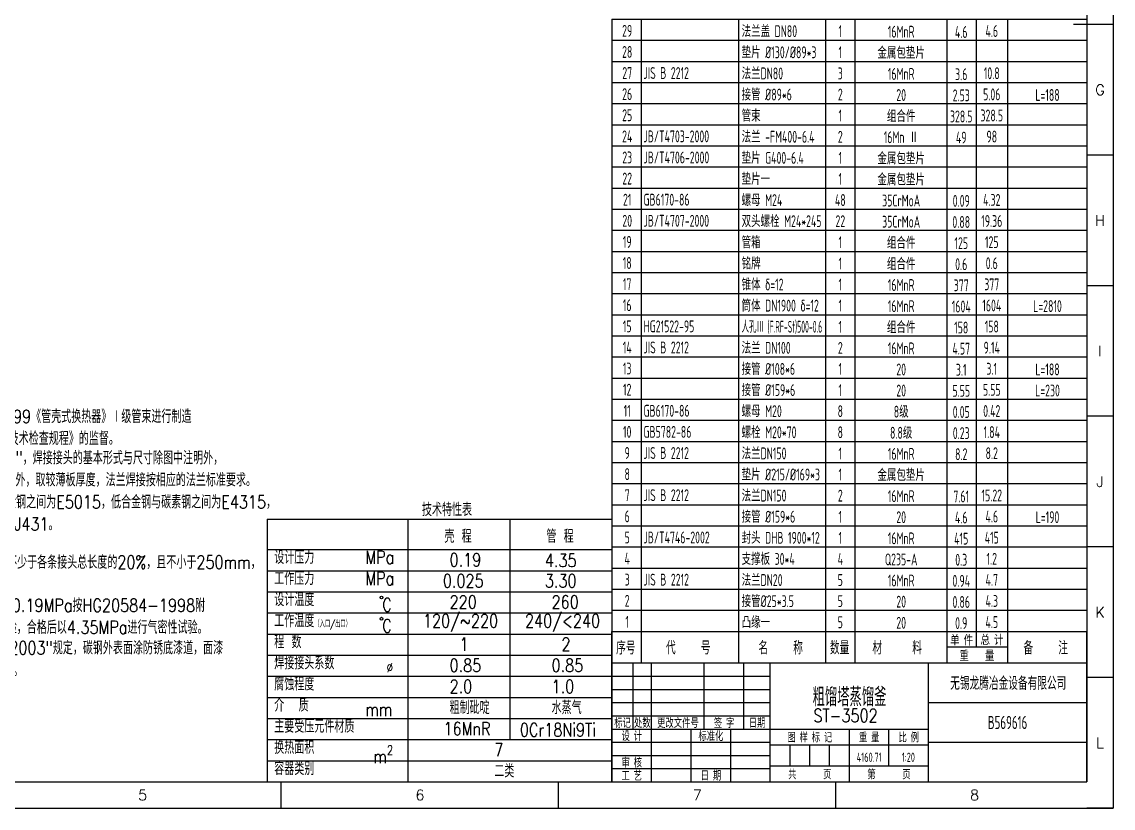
# Model space of a CAD drawing. Header units: millimetres. Extents: x -500 to 16320, y -200 to 11680.
# Drawn here: x 8045 to 16320, y -200 to 5760 of the extents above; entities that cross this region are included whole.
import ezdxf
from ezdxf.enums import TextEntityAlignment as Align

# ---------------------------------------------------------------- set-up
doc = ezdxf.new("R2010")
doc.units = ezdxf.units.MM
doc.header["$LTSCALE"] = 200
for name, color, linetype in [('1轮廓实线层', 7, 'Continuous'), ('2细线层', 4, 'Continuous'), ('6文字层', 3, 'Continuous'), ('图框层', 7, 'Continuous')]:
    doc.layers.add(name, color=color, linetype=linetype)
doc.styles.add('PC_TEXTSTYLE', font='isocp.shx', dxfattribs={"width": 0.8, "bigfont": 'hzfs.shx'})
doc.styles.add('TH_GBDIM', font='romans.shx', dxfattribs={"width": 0.8, "bigfont": 'gbcbig.shx'})

# ---------------------------------------------------------------- blocks, each defined once
blk = doc.blocks.new('PC_TITLE_BLOCK')
at = {"layer": '1轮廓实线层'}
for p, q in [((0, 45), (-180, 45)), ((-180, 0), (-180, 45)), ((-172, 20), (-172, 45)), ((-165, 20), (-165, 45)), ((-145, 20), (-145, 45)), ((-130, 20), (-130, 45)), ((-120, 0), (-120, 45)), ((-60, 30), (0, 30)), ((-180, 20), (-60, 20)), ((-165, 0), (-165, 20)), ((-150, 0), (-150, 20)), ((-135, 0), (-135, 20)), ((-60, 15), (0, 15)), ((-180, 0), (0, 0))]:
    blk.add_line(p, q, dxfattribs=at)
at = {"layer": '1轮廓实线层', "color": 7}
for p, q in [((-60, 0), (-60, 45)), ((-180, 25), (-120, 25))]:
    blk.add_line(p, q, dxfattribs=at)
at = {"layer": '2细线层'}
for p, q in [((-180, 40), (-120, 40)), ((-180, 35), (-120, 35)), ((-180, 30), (-120, 30)), ((-90, 0), (-90, 20)), ((-75, 6), (-75, 20)), ((-180, 15), (-120, 15)), ((-120, 14), (-60, 14)), ((-112.5, 6), (-112.5, 14)), ((-105, 6), (-105, 14)), ((-97.5, 6), (-97.5, 14)), ((-180, 10), (-120, 10)), ((-180, 5), (-120, 5)), ((-120, 6), (-60, 6))]:
    blk.add_line(p, q, dxfattribs=at)
at = {"layer": '图框层'}
blk.add_line((0, 0), (0, 45), dxfattribs=at)
at = {"layer": '6文字层', "style": 'PC_TEXTSTYLE', "width": 0.667}
for s, p in [('标记', (-176, 22.5)), ('处数', (-168.5, 22.5)), (' 更改文件号 ', (-155, 22.5)), (' 签 字 ', (-137.5, 22.5)), (' 日期 ', (-125, 22.5)), (' 设 计 ', (-172.5, 17.51)), (' 标准化 ', (-142.5, 17.51)), (' 图 样 标 记 ', (-105, 17)), (' 重 量 ', (-82.5, 17)), (' 比 例 ', (-67.5, 17)), (' 审 核 ', (-172.5, 7.5)), (' 工 艺 ', (-172.5, 2.5)), (' 日 期 ', (-142.5, 2.5)), ('共       页', (-105, 3)), ('第       页', (-75, 3))]:
    blk.add_text(s, height=3.5, dxfattribs=at).set_placement(p, align=Align.MIDDLE)
at = {"layer": '6文字层', "style": 'PC_TEXTSTYLE', "flags": 8}
for tag, height, width, p, p2 in [('企业名称', 5, 1.98445, (-54.29, 34.82), (-5.27, 34.82)), ('产品名称或材料标记', 7, 0.600652, (-113.46, 28.64), (-66.42, 28.64)), ('图样名称', 5, 2.004495, (-54.79, 19.98), (-5.27, 19.98)), ('标准化', 3.5, 1.023147, (-133.83, 15.37), (-120.75, 15.37)), ('审核', 3.5, 1.579393, (-163.99, 5.37), (-150.63, 5.37)), ('重量', 3.5, 1.408247, (-88.46, 7.54), (-76.55, 7.54)), ('比例', 3.5, 1.385287, (-73.35, 7.54), (-61.93, 7.54)), ('图样代号', 5, 2.006536, (-54.79, 5.63), (-5.52, 5.63)), ('工艺', 3.5, 1.621807, (-164.21, 0.37), (-150.89, 0.37)), ('日期', 3.5, 1.560088, (-133.83, 0.37), (-120.75, 0.37)), ('共几页', 3.5, 0.557144, (-108.07, 0.63), (-101.05, 0.63))]:
    blk.add_attdef(tag, text='', height=height, dxfattribs=dict(at, width=width)).set_placement(p, p2, align=Align.FIT)
at = {"layer": '6文字层', "style": 'PC_TEXTSTYLE', "width": 9.905045, "flags": 8}
blk.add_attdef('设计', text='', height=3.5, rotation=358.4644, dxfattribs=at).set_placement((-164.23, 15.37), (-150.37, 15), align=Align.FIT)
at = {"layer": '6文字层', "color": 3, "style": 'PC_TEXTSTYLE', "width": 0.56476, "flags": 8}
blk.add_attdef('第几页', text='', height=3.5, dxfattribs=at).set_placement((-78.29, 0.75), (-71.16, 0.75), align=Align.FIT)
at = {"layer": '6文字层', "ltscale": 10, "style": 'PC_TEXTSTYLE', "flags": 1}
blk.add_attdef('图纸张数', (-58.68, -0.49), '', height=2.5, dxfattribs=at)
blk = doc.blocks.new('PC_MXBTITLERECORD')
at = {"layer": '1轮廓实线层'}
for p, q in [((-180, 0), (-180, 12)), ((0, 0), (0, 12))]:
    blk.add_line(p, q, dxfattribs=at)
at = {"layer": '2细线层'}
for p, q in [((-169, 12), (-169, 0)), ((-132, 12), (-132, 0)), ((-99, 12), (-99, 0)), ((-88, 12), (-88, 0)), ((-53, 12), (-53, 0)), ((-42, 12), (-42, 6)), ((-30, 12), (-30, 0)), ((-30, 6), (-53, 6))]:
    blk.add_line(p, q, dxfattribs=at)
at = {"style": 'PC_TEXTSTYLE', "flags": 1}
blk.add_attdef('Fo oFShowMe', (-53, 6), '', height=0.00000005, dxfattribs=at)
at = {"layer": '6文字层', "style": 'PC_TEXTSTYLE', "width": 0.667}
for s, height, p in [('序号', 5, (-174.77, 6)), ('代     号', 5, (-151.09, 6)), ('名     称', 5, (-116.06, 6)), ('数量', 5, (-93.71, 6)), ('材      料', 5, (-71.89, 6)), ('单 件', 4, (-47.45, 8.84)), ('总 计', 4, (-35.96, 8.94)), ('备     注', 5, (-15.57, 6)), ('重    量', 4, (-41.65, 2.94))]:
    blk.add_text(s, height=height, dxfattribs=at).set_placement(p, align=Align.MIDDLE)
blk = doc.blocks.new('PC_MXB_BLOCK')
at = {"layer": '1轮廓实线层'}
for p, q in [((-180, 8), (-180, 0)), ((0, 8), (0, 0))]:
    blk.add_line(p, q, dxfattribs=at)
at = {"layer": '2细线层'}
for p, q in [((-180, 8), (0, 8)), ((-169, 8), (-169, 0)), ((-132, 8), (-132, 0)), ((-99, 8), (-99, 0)), ((-88, 8), (-88, 0)), ((-53, 8), (-53, 0)), ((-42, 8), (-42, 0)), ((-30, 8), (-30, 0)), ((-180, 0), (0, 0))]:
    blk.add_line(p, q, dxfattribs=at)
at = {"layer": '6文字层', "style": 'PC_TEXTSTYLE'}
for tag, width, p, p2 in [('序号', 0.769182, (-178.38, 1.35), (-170.09, 1.35)), ('代号', 3.14773, (-168.05, 1.35), (-134.11, 1.35)), ('名称', 2.802424, (-130.87, 1.2), (-100.28, 1.2)), ('数量', 0.817449, (-97.88, 1.2), (-89, 1.2)), ('材料', 2.943328, (-86.43, 1.01), (-54.3, 1.01)), ('单重', 0.854038, (-52.21, 0.89), (-43, 0.89)), ('总重', 0.958888, (-41.2, 1.27), (-30.86, 1.27)), ('备注', 2.494074, (-28.61, 1.02), (-1.16, 1.02))]:
    blk.add_attdef(tag, text='', height=4.5, dxfattribs=dict(at, width=width)).set_placement(p, p2, align=Align.FIT)

msp = doc.modelspace()

# ---------------------------------------------------------------- linework, layer by layer
for p, q in [((9906.16, 1989.35), (12520, 1989.35)), ((9906.16, 1989.35), (9906.16, 0)), ((10973.21, 1989.35), (10973.21, 0)), ((11746.61, 1989.35), (11746.61, 320)), ((12520, 1989.35), (12520, 0)), ((9906.16, 1760), (12520, 1760)), ((9906.16, 1600), (12520, 1600)), ((9906.16, 1440), (12520, 1440)), ((9906.16, 1280), (12520, 1280)), ((9906.16, 1120), (12520, 1120)), ((9906.16, 960), (12520, 960)), ((9906.16, 800), (12520, 800)), ((9906.16, 640), (12520, 640)), ((9906.16, 480), (12520, 480)), ((9906.16, 320), (12520, 320)), ((9906.16, 160), (12520, 160)), ((9906.16, 0), (12520, 0))]:
    msp.add_line(p, q)
for centre in [(10772.09, 1396.12), (10772.09, 1236.12)]:
    msp.add_circle(centre, 10.57)
at = {"layer": '1轮廓实线层'}
msp.add_line((16320, 5740), (16020, 5740), dxfattribs=at)
at = {"layer": '2细线层'}
for p, q in [((16320, 11680), (16320, -200)), ((16320, 5740), (16120, 5740)), ((16320, 4750), (16120, 4750)), ((16320, 3760), (16120, 3760)), ((16320, 2770), (16120, 2770)), ((16320, 1780), (16120, 1780)), ((16320, 790), (16120, 790)), ((10012.5, -200), (10012.5, 0)), ((12115, -200), (12115, 0)), ((14217.5, -200), (14217.5, 0)), ((-500, -200), (16320, -200)), ((16320, -200), (16120, -200))]:
    msp.add_line(p, q, dxfattribs=at)
at = {"layer": '图框层'}
for p in [(16120, 11480), (0, 0)]:
    msp.add_line(p, (16120, 0), dxfattribs=at)

# ---------------------------------------------------------------- block references
ref = msp.add_blockref('PC_MXB_BLOCK', (16120, 5620), dxfattribs=dict(at, xscale=20, yscale=20, zscale=20))
ref.add_attrib('材料', '16MnR', dxfattribs={"layer": '6文字层', "height": 90, "style": 'PC_TEXTSTYLE', "width": 0.667}).set_placement((14712.63, 5640.21), align=Align.CENTER)
ref.add_attrib('序号', '29', dxfattribs={"layer": '6文字层', "height": 90, "style": 'PC_TEXTSTYLE', "width": 0.667}).set_placement((12635.3, 5646.98), align=Align.CENTER)
ref.add_attrib('名称', '法兰盖 DN80', (13502.67, 5643.91), dxfattribs={"layer": '6文字层', "height": 90, "style": 'PC_TEXTSTYLE', "width": 0.667})
ref.add_attrib('数量', '1', dxfattribs={"layer": '6文字层', "height": 90, "style": 'PC_TEXTSTYLE', "width": 0.667}).set_placement((14251.2, 5643.91), align=Align.CENTER)
ref.add_attrib('单重', '4.6', dxfattribs={"layer": '6文字层', "height": 90, "style": 'PC_TEXTSTYLE', "width": 0.667}).set_placement((15167.93, 5637.74), align=Align.CENTER)
ref.add_attrib('总重', '4.6', dxfattribs={"layer": '6文字层', "height": 90, "style": 'PC_TEXTSTYLE', "width": 0.667}).set_placement((15399.49, 5645.31), align=Align.CENTER)
ref = msp.add_blockref('PC_MXB_BLOCK', (16120, 5460), dxfattribs=dict(at, xscale=20, yscale=20, zscale=20))
ref.add_attrib('材料', '金属包垫片', dxfattribs={"layer": '6文字层', "height": 90, "style": 'PC_TEXTSTYLE', "width": 0.667}).set_placement((14712.63, 5480.21), align=Align.CENTER)
ref.add_attrib('序号', '28', dxfattribs={"layer": '6文字层', "height": 90, "style": 'PC_TEXTSTYLE', "width": 0.667}).set_placement((12635.3, 5486.98), align=Align.CENTER)
ref.add_attrib('名称', '垫片 %%c130/%%c89*3', (13502.67, 5483.91), dxfattribs={"layer": '6文字层', "height": 90, "style": 'PC_TEXTSTYLE', "width": 0.667})
ref.add_attrib('数量', '1', dxfattribs={"layer": '6文字层', "height": 90, "style": 'PC_TEXTSTYLE', "width": 0.667}).set_placement((14251.2, 5483.91), align=Align.CENTER)
ref = msp.add_blockref('PC_MXB_BLOCK', (16120, 5300), dxfattribs=dict(at, xscale=20, yscale=20, zscale=20))
ref.add_attrib('材料', '16MnR', dxfattribs={"layer": '6文字层', "height": 90, "style": 'PC_TEXTSTYLE', "width": 0.667}).set_placement((14712.63, 5320.21), align=Align.CENTER)
ref.add_attrib('代号', 'JIS B 2212', (12759.06, 5326.98), dxfattribs={"layer": '6文字层', "height": 90, "style": 'PC_TEXTSTYLE', "width": 0.667})
ref.add_attrib('序号', '27', dxfattribs={"layer": '6文字层', "height": 90, "style": 'PC_TEXTSTYLE', "width": 0.667}).set_placement((12635.3, 5326.98), align=Align.CENTER)
ref.add_attrib('名称', '法兰DN80', (13502.67, 5323.91), dxfattribs={"layer": '6文字层', "height": 90, "style": 'PC_TEXTSTYLE', "width": 0.667})
ref.add_attrib('数量', '3', dxfattribs={"layer": '6文字层', "height": 90, "style": 'PC_TEXTSTYLE', "width": 0.667}).set_placement((14251.2, 5323.91), align=Align.CENTER)
ref.add_attrib('单重', '3.6', dxfattribs={"layer": '6文字层', "height": 90, "style": 'PC_TEXTSTYLE', "width": 0.667}).set_placement((15167.93, 5317.74), align=Align.CENTER)
ref.add_attrib('总重', '10.8', dxfattribs={"layer": '6文字层', "height": 90, "style": 'PC_TEXTSTYLE', "width": 0.667}).set_placement((15399.49, 5325.31), align=Align.CENTER)
ref = msp.add_blockref('PC_MXB_BLOCK', (16120, 5140), dxfattribs=dict(at, xscale=20, yscale=20, zscale=20))
ref.add_attrib('材料', '20', dxfattribs={"layer": '6文字层', "height": 90, "style": 'PC_TEXTSTYLE', "width": 0.667}).set_placement((14712.63, 5160.21), align=Align.CENTER)
ref.add_attrib('序号', '26', dxfattribs={"layer": '6文字层', "height": 90, "style": 'PC_TEXTSTYLE', "width": 0.667}).set_placement((12635.3, 5166.98), align=Align.CENTER)
ref.add_attrib('名称', '接管 %%c89*6', (13502.67, 5163.91), dxfattribs={"layer": '6文字层', "height": 90, "style": 'PC_TEXTSTYLE', "width": 0.667})
ref.add_attrib('数量', '2', dxfattribs={"layer": '6文字层', "height": 90, "style": 'PC_TEXTSTYLE', "width": 0.667}).set_placement((14251.2, 5163.91), align=Align.CENTER)
ref.add_attrib('备注', 'L=188', dxfattribs={"layer": '6文字层', "height": 90, "style": 'PC_TEXTSTYLE', "width": 0.667}).set_placement((15822.29, 5160.49), align=Align.CENTER)
ref.add_attrib('单重', '2.53', dxfattribs={"layer": '6文字层', "height": 90, "style": 'PC_TEXTSTYLE', "width": 0.667}).set_placement((15167.93, 5157.74), align=Align.CENTER)
ref.add_attrib('总重', '5.06', dxfattribs={"layer": '6文字层', "height": 90, "style": 'PC_TEXTSTYLE', "width": 0.667}).set_placement((15399.49, 5165.31), align=Align.CENTER)
ref = msp.add_blockref('PC_MXB_BLOCK', (16120, 4980), dxfattribs=dict(at, xscale=20, yscale=20, zscale=20))
ref.add_attrib('材料', '组合件', dxfattribs={"layer": '6文字层', "height": 90, "style": 'PC_TEXTSTYLE', "width": 0.667}).set_placement((14712.63, 5000.21), align=Align.CENTER)
ref.add_attrib('序号', '25', dxfattribs={"layer": '6文字层', "height": 90, "style": 'PC_TEXTSTYLE', "width": 0.667}).set_placement((12635.3, 5006.98), align=Align.CENTER)
ref.add_attrib('名称', '管束', (13502.67, 5003.91), dxfattribs={"layer": '6文字层', "height": 90, "style": 'PC_TEXTSTYLE', "width": 0.667})
ref.add_attrib('数量', '1', dxfattribs={"layer": '6文字层', "height": 90, "style": 'PC_TEXTSTYLE', "width": 0.667}).set_placement((14251.2, 5003.91), align=Align.CENTER)
ref.add_attrib('单重', '328.5', dxfattribs={"layer": '6文字层', "height": 90, "style": 'PC_TEXTSTYLE', "width": 0.667}).set_placement((15167.93, 4997.74), align=Align.CENTER)
ref.add_attrib('总重', '328.5', dxfattribs={"layer": '6文字层', "height": 90, "style": 'PC_TEXTSTYLE', "width": 0.667}).set_placement((15399.49, 5005.31), align=Align.CENTER)
ref = msp.add_blockref('PC_MXB_BLOCK', (16120, 4820), dxfattribs=dict(at, xscale=20, yscale=20, zscale=20))
ref.add_attrib('材料', '16Mn Ⅱ', dxfattribs={"layer": '6文字层', "height": 90, "style": 'PC_TEXTSTYLE', "width": 0.667}).set_placement((14712.63, 4840.21), align=Align.CENTER)
ref.add_attrib('代号', 'JB/T4703-2000', (12759.06, 4846.98), dxfattribs={"layer": '6文字层', "height": 90, "style": 'PC_TEXTSTYLE', "width": 0.667})
ref.add_attrib('序号', '24', dxfattribs={"layer": '6文字层', "height": 90, "style": 'PC_TEXTSTYLE', "width": 0.667}).set_placement((12635.3, 4846.98), align=Align.CENTER)
ref.add_attrib('名称', '法兰 -FM400-6.4', (13502.67, 4843.91), dxfattribs={"layer": '6文字层', "height": 90, "style": 'PC_TEXTSTYLE', "width": 0.667})
ref.add_attrib('数量', '2', dxfattribs={"layer": '6文字层', "height": 90, "style": 'PC_TEXTSTYLE', "width": 0.667}).set_placement((14251.2, 4843.91), align=Align.CENTER)
ref.add_attrib('单重', '49', dxfattribs={"layer": '6文字层', "height": 90, "style": 'PC_TEXTSTYLE', "width": 0.667}).set_placement((15167.93, 4837.74), align=Align.CENTER)
ref.add_attrib('总重', '98', dxfattribs={"layer": '6文字层', "height": 90, "style": 'PC_TEXTSTYLE', "width": 0.667}).set_placement((15399.49, 4845.31), align=Align.CENTER)
ref = msp.add_blockref('PC_MXB_BLOCK', (16120, 4660), dxfattribs=dict(at, xscale=20, yscale=20, zscale=20))
ref.add_attrib('材料', '金属包垫片', dxfattribs={"layer": '6文字层', "height": 90, "style": 'PC_TEXTSTYLE', "width": 0.667}).set_placement((14712.63, 4680.21), align=Align.CENTER)
ref.add_attrib('代号', 'JB/T4706-2000', (12759.06, 4686.98), dxfattribs={"layer": '6文字层', "height": 90, "style": 'PC_TEXTSTYLE', "width": 0.667})
ref.add_attrib('序号', '23', dxfattribs={"layer": '6文字层', "height": 90, "style": 'PC_TEXTSTYLE', "width": 0.667}).set_placement((12635.3, 4686.98), align=Align.CENTER)
ref.add_attrib('名称', '垫片 G400-6.4', (13502.67, 4683.91), dxfattribs={"layer": '6文字层', "height": 90, "style": 'PC_TEXTSTYLE', "width": 0.667})
ref.add_attrib('数量', '1', dxfattribs={"layer": '6文字层', "height": 90, "style": 'PC_TEXTSTYLE', "width": 0.667}).set_placement((14251.2, 4683.91), align=Align.CENTER)
ref = msp.add_blockref('PC_MXB_BLOCK', (16120, 4500), dxfattribs=dict(at, xscale=20, yscale=20, zscale=20))
ref.add_attrib('材料', '金属包垫片', dxfattribs={"layer": '6文字层', "height": 90, "style": 'PC_TEXTSTYLE', "width": 0.667}).set_placement((14712.63, 4520.21), align=Align.CENTER)
ref.add_attrib('序号', '22', dxfattribs={"layer": '6文字层', "height": 90, "style": 'PC_TEXTSTYLE', "width": 0.667}).set_placement((12635.3, 4526.98), align=Align.CENTER)
ref.add_attrib('名称', '垫片一', (13502.67, 4523.91), dxfattribs={"layer": '6文字层', "height": 90, "style": 'PC_TEXTSTYLE', "width": 0.667})
ref.add_attrib('数量', '1', dxfattribs={"layer": '6文字层', "height": 90, "style": 'PC_TEXTSTYLE', "width": 0.667}).set_placement((14251.2, 4523.91), align=Align.CENTER)
ref = msp.add_blockref('PC_MXB_BLOCK', (16120, 4340), dxfattribs=dict(at, xscale=20, yscale=20, zscale=20))
ref.add_attrib('材料', '35CrMoA', dxfattribs={"layer": '6文字层', "height": 90, "style": 'PC_TEXTSTYLE', "width": 0.667}).set_placement((14712.63, 4360.21), align=Align.CENTER)
ref.add_attrib('代号', 'GB6170-86', (12759.06, 4366.98), dxfattribs={"layer": '6文字层', "height": 90, "style": 'PC_TEXTSTYLE', "width": 0.667})
ref.add_attrib('序号', '21', dxfattribs={"layer": '6文字层', "height": 90, "style": 'PC_TEXTSTYLE', "width": 0.667}).set_placement((12635.3, 4366.98), align=Align.CENTER)
ref.add_attrib('名称', '螺母 M24', (13502.67, 4363.91), dxfattribs={"layer": '6文字层', "height": 90, "style": 'PC_TEXTSTYLE', "width": 0.667})
ref.add_attrib('数量', '48', dxfattribs={"layer": '6文字层', "height": 90, "style": 'PC_TEXTSTYLE', "width": 0.667}).set_placement((14251.2, 4363.91), align=Align.CENTER)
ref.add_attrib('单重', '0.09', dxfattribs={"layer": '6文字层', "height": 90, "style": 'PC_TEXTSTYLE', "width": 0.667}).set_placement((15167.93, 4357.74), align=Align.CENTER)
ref.add_attrib('总重', '4.32', dxfattribs={"layer": '6文字层', "height": 90, "style": 'PC_TEXTSTYLE', "width": 0.667}).set_placement((15399.49, 4365.31), align=Align.CENTER)
ref = msp.add_blockref('PC_MXB_BLOCK', (16120, 4180), dxfattribs=dict(at, xscale=20, yscale=20, zscale=20))
ref.add_attrib('材料', '35CrMoA', dxfattribs={"layer": '6文字层', "height": 90, "style": 'PC_TEXTSTYLE', "width": 0.667}).set_placement((14712.63, 4200.21), align=Align.CENTER)
ref.add_attrib('代号', 'JB/T4707-2000', (12759.06, 4206.98), dxfattribs={"layer": '6文字层', "height": 90, "style": 'PC_TEXTSTYLE', "width": 0.667})
ref.add_attrib('序号', '20', dxfattribs={"layer": '6文字层', "height": 90, "style": 'PC_TEXTSTYLE', "width": 0.667}).set_placement((12635.3, 4206.98), align=Align.CENTER)
ref.add_attrib('名称', '双头螺栓 M24*245', (13502.67, 4203.91), dxfattribs={"layer": '6文字层', "height": 90, "style": 'PC_TEXTSTYLE', "width": 0.667})
ref.add_attrib('数量', '22', dxfattribs={"layer": '6文字层', "height": 90, "style": 'PC_TEXTSTYLE', "width": 0.667}).set_placement((14251.2, 4203.91), align=Align.CENTER)
ref.add_attrib('单重', '0.88', dxfattribs={"layer": '6文字层', "height": 90, "style": 'PC_TEXTSTYLE', "width": 0.667}).set_placement((15167.93, 4197.74), align=Align.CENTER)
ref.add_attrib('总重', '19.36', dxfattribs={"layer": '6文字层', "height": 90, "style": 'PC_TEXTSTYLE', "width": 0.667}).set_placement((15399.49, 4205.31), align=Align.CENTER)
ref = msp.add_blockref('PC_MXB_BLOCK', (16120, 4020), dxfattribs=dict(at, xscale=20, yscale=20, zscale=20))
ref.add_attrib('材料', '组合件', dxfattribs={"layer": '6文字层', "height": 90, "style": 'PC_TEXTSTYLE', "width": 0.667}).set_placement((14712.63, 4040.21), align=Align.CENTER)
ref.add_attrib('序号', '19', dxfattribs={"layer": '6文字层', "height": 90, "style": 'PC_TEXTSTYLE', "width": 0.667}).set_placement((12635.3, 4046.98), align=Align.CENTER)
ref.add_attrib('名称', '管箱', (13502.67, 4043.91), dxfattribs={"layer": '6文字层', "height": 90, "style": 'PC_TEXTSTYLE', "width": 0.667})
ref.add_attrib('数量', '1', dxfattribs={"layer": '6文字层', "height": 90, "style": 'PC_TEXTSTYLE', "width": 0.667}).set_placement((14251.2, 4043.91), align=Align.CENTER)
ref.add_attrib('单重', '125', dxfattribs={"layer": '6文字层', "height": 90, "style": 'PC_TEXTSTYLE', "width": 0.667}).set_placement((15167.93, 4037.74), align=Align.CENTER)
ref.add_attrib('总重', '125', dxfattribs={"layer": '6文字层', "height": 90, "style": 'PC_TEXTSTYLE', "width": 0.667}).set_placement((15399.49, 4045.31), align=Align.CENTER)
ref = msp.add_blockref('PC_MXB_BLOCK', (16120, 3860), dxfattribs=dict(at, xscale=20, yscale=20, zscale=20))
ref.add_attrib('材料', '组合件', dxfattribs={"layer": '6文字层', "height": 90, "style": 'PC_TEXTSTYLE', "width": 0.667}).set_placement((14712.63, 3880.21), align=Align.CENTER)
ref.add_attrib('序号', '18', dxfattribs={"layer": '6文字层', "height": 90, "style": 'PC_TEXTSTYLE', "width": 0.667}).set_placement((12635.3, 3886.98), align=Align.CENTER)
ref.add_attrib('名称', '铭牌', (13502.67, 3883.91), dxfattribs={"layer": '6文字层', "height": 90, "style": 'PC_TEXTSTYLE', "width": 0.667})
ref.add_attrib('数量', '1', dxfattribs={"layer": '6文字层', "height": 90, "style": 'PC_TEXTSTYLE', "width": 0.667}).set_placement((14251.2, 3883.91), align=Align.CENTER)
ref.add_attrib('单重', '0.6', dxfattribs={"layer": '6文字层', "height": 90, "style": 'PC_TEXTSTYLE', "width": 0.667}).set_placement((15167.93, 3877.74), align=Align.CENTER)
ref.add_attrib('总重', '0.6', dxfattribs={"layer": '6文字层', "height": 90, "style": 'PC_TEXTSTYLE', "width": 0.667}).set_placement((15399.49, 3885.31), align=Align.CENTER)
ref = msp.add_blockref('PC_MXB_BLOCK', (16120, 3700), dxfattribs=dict(at, xscale=20, yscale=20, zscale=20))
ref.add_attrib('材料', '16MnR', dxfattribs={"layer": '6文字层', "height": 90, "style": 'PC_TEXTSTYLE', "width": 0.667}).set_placement((14712.63, 3720.21), align=Align.CENTER)
ref.add_attrib('序号', '17', dxfattribs={"layer": '6文字层', "height": 90, "style": 'PC_TEXTSTYLE', "width": 0.667}).set_placement((12635.3, 3726.98), align=Align.CENTER)
ref.add_attrib('名称', '锥体 δ=12', (13502.67, 3723.91), dxfattribs={"layer": '6文字层', "height": 90, "style": 'PC_TEXTSTYLE', "width": 0.667})
ref.add_attrib('数量', '1', dxfattribs={"layer": '6文字层', "height": 90, "style": 'PC_TEXTSTYLE', "width": 0.667}).set_placement((14251.2, 3723.91), align=Align.CENTER)
ref.add_attrib('单重', '377', dxfattribs={"layer": '6文字层', "height": 90, "style": 'PC_TEXTSTYLE', "width": 0.667}).set_placement((15167.93, 3717.74), align=Align.CENTER)
ref.add_attrib('总重', '377', dxfattribs={"layer": '6文字层', "height": 90, "style": 'PC_TEXTSTYLE', "width": 0.667}).set_placement((15399.49, 3725.31), align=Align.CENTER)
ref = msp.add_blockref('PC_MXB_BLOCK', (16120, 3540), dxfattribs=dict(at, xscale=20, yscale=20, zscale=20))
ref.add_attrib('材料', '16MnR', dxfattribs={"layer": '6文字层', "height": 90, "style": 'PC_TEXTSTYLE', "width": 0.667}).set_placement((14712.63, 3560.21), align=Align.CENTER)
ref.add_attrib('序号', '16', dxfattribs={"layer": '6文字层', "height": 90, "style": 'PC_TEXTSTYLE', "width": 0.667}).set_placement((12635.3, 3566.98), align=Align.CENTER)
ref.add_attrib('名称', '筒体 DN1900 δ=12', (13502.67, 3563.91), dxfattribs={"layer": '6文字层', "height": 90, "style": 'PC_TEXTSTYLE', "width": 0.667})
ref.add_attrib('数量', '1', dxfattribs={"layer": '6文字层', "height": 90, "style": 'PC_TEXTSTYLE', "width": 0.667}).set_placement((14251.2, 3563.91), align=Align.CENTER)
ref.add_attrib('备注', 'L=2810', dxfattribs={"layer": '6文字层', "height": 90, "style": 'PC_TEXTSTYLE', "width": 0.667}).set_placement((15822.29, 3560.49), align=Align.CENTER)
ref.add_attrib('单重', '1604', dxfattribs={"layer": '6文字层', "height": 90, "style": 'PC_TEXTSTYLE', "width": 0.667}).set_placement((15167.93, 3557.74), align=Align.CENTER)
ref.add_attrib('总重', '1604', dxfattribs={"layer": '6文字层', "height": 90, "style": 'PC_TEXTSTYLE', "width": 0.667}).set_placement((15399.49, 3565.31), align=Align.CENTER)
ref = msp.add_blockref('PC_MXB_BLOCK', (16120, 3380), dxfattribs=dict(at, xscale=20, yscale=20, zscale=20))
ref.add_attrib('材料', '组合件', dxfattribs={"layer": '6文字层', "height": 90, "style": 'PC_TEXTSTYLE', "width": 0.667}).set_placement((14712.63, 3400.21), align=Align.CENTER)
ref.add_attrib('代号', 'HG21522-95', (12759.06, 3406.98), dxfattribs={"layer": '6文字层', "height": 90, "style": 'PC_TEXTSTYLE', "width": 0.667})
ref.add_attrib('序号', '15', dxfattribs={"layer": '6文字层', "height": 90, "style": 'PC_TEXTSTYLE', "width": 0.667}).set_placement((12635.3, 3406.98), align=Align.CENTER)
ref.add_attrib('名称', '人孔Ⅲ (F.RF-St)500-0.6', dxfattribs={"layer": '6文字层', "height": 90, "style": 'PC_TEXTSTYLE', "width": 0.503281}).set_placement((13502.67, 3403.91), (14114.48, 3403.91), align=Align.FIT)
ref.add_attrib('数量', '1', dxfattribs={"layer": '6文字层', "height": 90, "style": 'PC_TEXTSTYLE', "width": 0.667}).set_placement((14251.2, 3403.91), align=Align.CENTER)
ref.add_attrib('单重', '158', dxfattribs={"layer": '6文字层', "height": 90, "style": 'PC_TEXTSTYLE', "width": 0.667}).set_placement((15167.93, 3397.74), align=Align.CENTER)
ref.add_attrib('总重', '158', dxfattribs={"layer": '6文字层', "height": 90, "style": 'PC_TEXTSTYLE', "width": 0.667}).set_placement((15399.49, 3405.31), align=Align.CENTER)
ref = msp.add_blockref('PC_MXB_BLOCK', (16120, 3220), dxfattribs=dict(at, xscale=20, yscale=20, zscale=20))
ref.add_attrib('材料', '16MnR', dxfattribs={"layer": '6文字层', "height": 90, "style": 'PC_TEXTSTYLE', "width": 0.667}).set_placement((14712.63, 3240.21), align=Align.CENTER)
ref.add_attrib('代号', 'JIS B 2212', (12759.06, 3246.98), dxfattribs={"layer": '6文字层', "height": 90, "style": 'PC_TEXTSTYLE', "width": 0.667})
ref.add_attrib('序号', '14', dxfattribs={"layer": '6文字层', "height": 90, "style": 'PC_TEXTSTYLE', "width": 0.667}).set_placement((12635.3, 3246.98), align=Align.CENTER)
ref.add_attrib('名称', '法兰 DN100', (13502.67, 3243.91), dxfattribs={"layer": '6文字层', "height": 90, "style": 'PC_TEXTSTYLE', "width": 0.667})
ref.add_attrib('数量', '2', dxfattribs={"layer": '6文字层', "height": 90, "style": 'PC_TEXTSTYLE', "width": 0.667}).set_placement((14251.2, 3243.91), align=Align.CENTER)
ref.add_attrib('单重', '4.57', dxfattribs={"layer": '6文字层', "height": 90, "style": 'PC_TEXTSTYLE', "width": 0.667}).set_placement((15167.93, 3237.74), align=Align.CENTER)
ref.add_attrib('总重', '9.14', dxfattribs={"layer": '6文字层', "height": 90, "style": 'PC_TEXTSTYLE', "width": 0.667}).set_placement((15399.49, 3245.31), align=Align.CENTER)
ref = msp.add_blockref('PC_MXB_BLOCK', (16120, 3060), dxfattribs=dict(at, xscale=20, yscale=20, zscale=20))
ref.add_attrib('材料', '20', dxfattribs={"layer": '6文字层', "height": 90, "style": 'PC_TEXTSTYLE', "width": 0.667}).set_placement((14712.63, 3080.21), align=Align.CENTER)
ref.add_attrib('序号', '13', dxfattribs={"layer": '6文字层', "height": 90, "style": 'PC_TEXTSTYLE', "width": 0.667}).set_placement((12635.3, 3086.98), align=Align.CENTER)
ref.add_attrib('名称', '接管 %%c108*6', (13502.67, 3083.91), dxfattribs={"layer": '6文字层', "height": 90, "style": 'PC_TEXTSTYLE', "width": 0.667})
ref.add_attrib('数量', '1', dxfattribs={"layer": '6文字层', "height": 90, "style": 'PC_TEXTSTYLE', "width": 0.667}).set_placement((14251.2, 3083.91), align=Align.CENTER)
ref.add_attrib('备注', 'L=188', dxfattribs={"layer": '6文字层', "height": 90, "style": 'PC_TEXTSTYLE', "width": 0.667}).set_placement((15822.29, 3080.49), align=Align.CENTER)
ref.add_attrib('单重', '3.1', dxfattribs={"layer": '6文字层', "height": 90, "style": 'PC_TEXTSTYLE', "width": 0.667}).set_placement((15167.93, 3077.74), align=Align.CENTER)
ref.add_attrib('总重', '3.1', dxfattribs={"layer": '6文字层', "height": 90, "style": 'PC_TEXTSTYLE', "width": 0.667}).set_placement((15399.49, 3085.31), align=Align.CENTER)
ref = msp.add_blockref('PC_MXB_BLOCK', (16120, 2900), dxfattribs=dict(at, xscale=20, yscale=20, zscale=20))
ref.add_attrib('材料', '20', dxfattribs={"layer": '6文字层', "height": 90, "style": 'PC_TEXTSTYLE', "width": 0.667}).set_placement((14712.63, 2920.21), align=Align.CENTER)
ref.add_attrib('序号', '12', dxfattribs={"layer": '6文字层', "height": 90, "style": 'PC_TEXTSTYLE', "width": 0.667}).set_placement((12635.3, 2926.98), align=Align.CENTER)
ref.add_attrib('名称', '接管 %%c159*6', (13502.67, 2923.91), dxfattribs={"layer": '6文字层', "height": 90, "style": 'PC_TEXTSTYLE', "width": 0.667})
ref.add_attrib('数量', '1', dxfattribs={"layer": '6文字层', "height": 90, "style": 'PC_TEXTSTYLE', "width": 0.667}).set_placement((14251.2, 2923.91), align=Align.CENTER)
ref.add_attrib('备注', 'L=230', dxfattribs={"layer": '6文字层', "height": 90, "style": 'PC_TEXTSTYLE', "width": 0.667}).set_placement((15822.29, 2920.49), align=Align.CENTER)
ref.add_attrib('单重', '5.55', dxfattribs={"layer": '6文字层', "height": 90, "style": 'PC_TEXTSTYLE', "width": 0.667}).set_placement((15167.93, 2917.74), align=Align.CENTER)
ref.add_attrib('总重', '5.55', dxfattribs={"layer": '6文字层', "height": 90, "style": 'PC_TEXTSTYLE', "width": 0.667}).set_placement((15399.49, 2925.31), align=Align.CENTER)
ref = msp.add_blockref('PC_MXB_BLOCK', (16120, 2740), dxfattribs=dict(at, xscale=20, yscale=20, zscale=20))
ref.add_attrib('材料', '8级', dxfattribs={"layer": '6文字层', "height": 90, "style": 'PC_TEXTSTYLE', "width": 0.667}).set_placement((14712.63, 2760.21), align=Align.CENTER)
ref.add_attrib('代号', 'GB6170-86', (12759.06, 2766.98), dxfattribs={"layer": '6文字层', "height": 90, "style": 'PC_TEXTSTYLE', "width": 0.667})
ref.add_attrib('序号', '11', dxfattribs={"layer": '6文字层', "height": 90, "style": 'PC_TEXTSTYLE', "width": 0.667}).set_placement((12635.3, 2766.98), align=Align.CENTER)
ref.add_attrib('名称', '螺母 M20', (13502.67, 2763.91), dxfattribs={"layer": '6文字层', "height": 90, "style": 'PC_TEXTSTYLE', "width": 0.667})
ref.add_attrib('数量', '8', dxfattribs={"layer": '6文字层', "height": 90, "style": 'PC_TEXTSTYLE', "width": 0.667}).set_placement((14251.2, 2763.91), align=Align.CENTER)
ref.add_attrib('单重', '0.05', dxfattribs={"layer": '6文字层', "height": 90, "style": 'PC_TEXTSTYLE', "width": 0.667}).set_placement((15167.93, 2757.74), align=Align.CENTER)
ref.add_attrib('总重', '0.42', dxfattribs={"layer": '6文字层', "height": 90, "style": 'PC_TEXTSTYLE', "width": 0.667}).set_placement((15399.49, 2765.31), align=Align.CENTER)
ref = msp.add_blockref('PC_MXB_BLOCK', (16120, 2580), dxfattribs=dict(at, xscale=20, yscale=20, zscale=20))
ref.add_attrib('材料', '8.8级', dxfattribs={"layer": '6文字层', "height": 90, "style": 'PC_TEXTSTYLE', "width": 0.667}).set_placement((14712.63, 2600.21), align=Align.CENTER)
ref.add_attrib('代号', 'GB5782-86', (12759.06, 2606.98), dxfattribs={"layer": '6文字层', "height": 90, "style": 'PC_TEXTSTYLE', "width": 0.667})
ref.add_attrib('序号', '10', dxfattribs={"layer": '6文字层', "height": 90, "style": 'PC_TEXTSTYLE', "width": 0.667}).set_placement((12635.3, 2606.98), align=Align.CENTER)
ref.add_attrib('名称', '螺栓 M20*70', (13502.67, 2603.91), dxfattribs={"layer": '6文字层', "height": 90, "style": 'PC_TEXTSTYLE', "width": 0.667})
ref.add_attrib('数量', '8', dxfattribs={"layer": '6文字层', "height": 90, "style": 'PC_TEXTSTYLE', "width": 0.667}).set_placement((14251.2, 2603.91), align=Align.CENTER)
ref.add_attrib('单重', '0.23', dxfattribs={"layer": '6文字层', "height": 90, "style": 'PC_TEXTSTYLE', "width": 0.667}).set_placement((15167.93, 2597.74), align=Align.CENTER)
ref.add_attrib('总重', '1.84', dxfattribs={"layer": '6文字层', "height": 90, "style": 'PC_TEXTSTYLE', "width": 0.667}).set_placement((15399.49, 2605.31), align=Align.CENTER)
ref = msp.add_blockref('PC_MXB_BLOCK', (16120, 2420), dxfattribs=dict(at, xscale=20, yscale=20, zscale=20))
ref.add_attrib('材料', '16MnR', dxfattribs={"layer": '6文字层', "height": 90, "style": 'PC_TEXTSTYLE', "width": 0.667}).set_placement((14712.63, 2440.21), align=Align.CENTER)
ref.add_attrib('代号', 'JIS B 2212', (12759.06, 2446.98), dxfattribs={"layer": '6文字层', "height": 90, "style": 'PC_TEXTSTYLE', "width": 0.667})
ref.add_attrib('序号', '9', dxfattribs={"layer": '6文字层', "height": 90, "style": 'PC_TEXTSTYLE', "width": 0.667}).set_placement((12635.3, 2446.98), align=Align.CENTER)
ref.add_attrib('名称', '法兰DN150', (13502.67, 2443.91), dxfattribs={"layer": '6文字层', "height": 90, "style": 'PC_TEXTSTYLE', "width": 0.667})
ref.add_attrib('数量', '1', dxfattribs={"layer": '6文字层', "height": 90, "style": 'PC_TEXTSTYLE', "width": 0.667}).set_placement((14251.2, 2443.91), align=Align.CENTER)
ref.add_attrib('单重', '8.2', dxfattribs={"layer": '6文字层', "height": 90, "style": 'PC_TEXTSTYLE', "width": 0.667}).set_placement((15167.93, 2437.74), align=Align.CENTER)
ref.add_attrib('总重', '8.2', dxfattribs={"layer": '6文字层', "height": 90, "style": 'PC_TEXTSTYLE', "width": 0.667}).set_placement((15399.49, 2445.31), align=Align.CENTER)
ref = msp.add_blockref('PC_MXB_BLOCK', (16120, 2260), dxfattribs=dict(at, xscale=20, yscale=20, zscale=20))
ref.add_attrib('材料', '金属包垫片', dxfattribs={"layer": '6文字层', "height": 90, "style": 'PC_TEXTSTYLE', "width": 0.667}).set_placement((14712.63, 2280.21), align=Align.CENTER)
ref.add_attrib('序号', '8', dxfattribs={"layer": '6文字层', "height": 90, "style": 'PC_TEXTSTYLE', "width": 0.667}).set_placement((12635.3, 2286.98), align=Align.CENTER)
ref.add_attrib('名称', '垫片 %%C215/%%C169*3', (13502.67, 2283.91), dxfattribs={"layer": '6文字层', "height": 90, "style": 'PC_TEXTSTYLE', "width": 0.667})
ref.add_attrib('数量', '1', dxfattribs={"layer": '6文字层', "height": 90, "style": 'PC_TEXTSTYLE', "width": 0.667}).set_placement((14251.2, 2283.91), align=Align.CENTER)
ref = msp.add_blockref('PC_MXB_BLOCK', (16120, 2100), dxfattribs=dict(at, xscale=20, yscale=20, zscale=20))
ref.add_attrib('材料', '16MnR', dxfattribs={"layer": '6文字层', "height": 90, "style": 'PC_TEXTSTYLE', "width": 0.667}).set_placement((14712.63, 2120.21), align=Align.CENTER)
ref.add_attrib('代号', 'JIS B 2212', (12759.06, 2126.98), dxfattribs={"layer": '6文字层', "height": 90, "style": 'PC_TEXTSTYLE', "width": 0.667})
ref.add_attrib('序号', '7', dxfattribs={"layer": '6文字层', "height": 90, "style": 'PC_TEXTSTYLE', "width": 0.667}).set_placement((12635.3, 2126.98), align=Align.CENTER)
ref.add_attrib('名称', '法兰DN150', (13502.67, 2123.91), dxfattribs={"layer": '6文字层', "height": 90, "style": 'PC_TEXTSTYLE', "width": 0.667})
ref.add_attrib('数量', '2', dxfattribs={"layer": '6文字层', "height": 90, "style": 'PC_TEXTSTYLE', "width": 0.667}).set_placement((14251.2, 2123.91), align=Align.CENTER)
ref.add_attrib('单重', '7.61', dxfattribs={"layer": '6文字层', "height": 90, "style": 'PC_TEXTSTYLE', "width": 0.667}).set_placement((15167.93, 2117.74), align=Align.CENTER)
ref.add_attrib('总重', '15.22', dxfattribs={"layer": '6文字层', "height": 90, "style": 'PC_TEXTSTYLE', "width": 0.667}).set_placement((15399.49, 2125.31), align=Align.CENTER)
ref = msp.add_blockref('PC_MXB_BLOCK', (16120, 1940), dxfattribs=dict(at, xscale=20, yscale=20, zscale=20))
ref.add_attrib('材料', '20', dxfattribs={"layer": '6文字层', "height": 90, "style": 'PC_TEXTSTYLE', "width": 0.667}).set_placement((14712.63, 1960.21), align=Align.CENTER)
ref.add_attrib('序号', '6', dxfattribs={"layer": '6文字层', "height": 90, "style": 'PC_TEXTSTYLE', "width": 0.667}).set_placement((12635.3, 1966.98), align=Align.CENTER)
ref.add_attrib('名称', '接管 %%c159*6', (13502.67, 1963.91), dxfattribs={"layer": '6文字层', "height": 90, "style": 'PC_TEXTSTYLE', "width": 0.667})
ref.add_attrib('数量', '1', dxfattribs={"layer": '6文字层', "height": 90, "style": 'PC_TEXTSTYLE', "width": 0.667}).set_placement((14251.2, 1963.91), align=Align.CENTER)
ref.add_attrib('备注', 'L=190', dxfattribs={"layer": '6文字层', "height": 90, "style": 'PC_TEXTSTYLE', "width": 0.667}).set_placement((15822.29, 1960.49), align=Align.CENTER)
ref.add_attrib('单重', '4.6', dxfattribs={"layer": '6文字层', "height": 90, "style": 'PC_TEXTSTYLE', "width": 0.667}).set_placement((15167.93, 1957.74), align=Align.CENTER)
ref.add_attrib('总重', '4.6', dxfattribs={"layer": '6文字层', "height": 90, "style": 'PC_TEXTSTYLE', "width": 0.667}).set_placement((15399.49, 1965.31), align=Align.CENTER)
ref = msp.add_blockref('PC_MXB_BLOCK', (16120, 1780), dxfattribs=dict(at, xscale=20, yscale=20, zscale=20))
ref.add_attrib('材料', '16MnR', dxfattribs={"layer": '6文字层', "height": 90, "style": 'PC_TEXTSTYLE', "width": 0.667}).set_placement((14712.63, 1800.21), align=Align.CENTER)
ref.add_attrib('代号', 'JB/T4746-2002', (12759.06, 1806.98), dxfattribs={"layer": '6文字层', "height": 90, "style": 'PC_TEXTSTYLE', "width": 0.667})
ref.add_attrib('序号', '5', dxfattribs={"layer": '6文字层', "height": 90, "style": 'PC_TEXTSTYLE', "width": 0.667}).set_placement((12635.3, 1806.98), align=Align.CENTER)
ref.add_attrib('名称', '封头 DHB 1900*12', (13502.67, 1803.91), dxfattribs={"layer": '6文字层', "height": 90, "style": 'PC_TEXTSTYLE', "width": 0.667})
ref.add_attrib('数量', '1', dxfattribs={"layer": '6文字层', "height": 90, "style": 'PC_TEXTSTYLE', "width": 0.667}).set_placement((14251.2, 1803.91), align=Align.CENTER)
ref.add_attrib('单重', '415', dxfattribs={"layer": '6文字层', "height": 90, "style": 'PC_TEXTSTYLE', "width": 0.667}).set_placement((15167.93, 1797.74), align=Align.CENTER)
ref.add_attrib('总重', '415', dxfattribs={"layer": '6文字层', "height": 90, "style": 'PC_TEXTSTYLE', "width": 0.667}).set_placement((15399.49, 1805.31), align=Align.CENTER)
ref = msp.add_blockref('PC_MXB_BLOCK', (16120, 1620), dxfattribs=dict(at, xscale=20, yscale=20, zscale=20))
ref.add_attrib('材料', 'Q235-A', dxfattribs={"layer": '6文字层', "height": 90, "style": 'PC_TEXTSTYLE', "width": 0.667}).set_placement((14712.63, 1640.21), align=Align.CENTER)
ref.add_attrib('序号', '4', dxfattribs={"layer": '6文字层', "height": 90, "style": 'PC_TEXTSTYLE', "width": 0.667}).set_placement((12635.3, 1646.98), align=Align.CENTER)
ref.add_attrib('名称', '支撑板 30*4', (13502.67, 1643.91), dxfattribs={"layer": '6文字层', "height": 90, "style": 'PC_TEXTSTYLE', "width": 0.667})
ref.add_attrib('数量', '4', dxfattribs={"layer": '6文字层', "height": 90, "style": 'PC_TEXTSTYLE', "width": 0.667}).set_placement((14251.2, 1643.91), align=Align.CENTER)
ref.add_attrib('单重', '0.3', dxfattribs={"layer": '6文字层', "height": 90, "style": 'PC_TEXTSTYLE', "width": 0.667}).set_placement((15167.93, 1637.74), align=Align.CENTER)
ref.add_attrib('总重', '1.2', dxfattribs={"layer": '6文字层', "height": 90, "style": 'PC_TEXTSTYLE', "width": 0.667}).set_placement((15399.49, 1645.31), align=Align.CENTER)
ref = msp.add_blockref('PC_MXB_BLOCK', (16120, 1460), dxfattribs=dict(at, xscale=20, yscale=20, zscale=20))
ref.add_attrib('材料', '16MnR', dxfattribs={"layer": '6文字层', "height": 90, "style": 'PC_TEXTSTYLE', "width": 0.667}).set_placement((14712.63, 1480.21), align=Align.CENTER)
ref.add_attrib('代号', 'JIS B 2212', (12759.06, 1486.98), dxfattribs={"layer": '6文字层', "height": 90, "style": 'PC_TEXTSTYLE', "width": 0.667})
ref.add_attrib('序号', '3', dxfattribs={"layer": '6文字层', "height": 90, "style": 'PC_TEXTSTYLE', "width": 0.667}).set_placement((12635.3, 1486.98), align=Align.CENTER)
ref.add_attrib('名称', '法兰DN20', (13502.67, 1483.91), dxfattribs={"layer": '6文字层', "height": 90, "style": 'PC_TEXTSTYLE', "width": 0.667})
ref.add_attrib('数量', '5', dxfattribs={"layer": '6文字层', "height": 90, "style": 'PC_TEXTSTYLE', "width": 0.667}).set_placement((14251.2, 1483.91), align=Align.CENTER)
ref.add_attrib('单重', '0.94', dxfattribs={"layer": '6文字层', "height": 90, "style": 'PC_TEXTSTYLE', "width": 0.667}).set_placement((15167.93, 1477.74), align=Align.CENTER)
ref.add_attrib('总重', '4.7', dxfattribs={"layer": '6文字层', "height": 90, "style": 'PC_TEXTSTYLE', "width": 0.667}).set_placement((15399.49, 1485.31), align=Align.CENTER)
ref = msp.add_blockref('PC_MXB_BLOCK', (16120, 1300), dxfattribs=dict(at, xscale=20, yscale=20, zscale=20))
ref.add_attrib('材料', '20', dxfattribs={"layer": '6文字层', "height": 90, "style": 'PC_TEXTSTYLE', "width": 0.667}).set_placement((14712.63, 1320.21), align=Align.CENTER)
ref.add_attrib('序号', '2', dxfattribs={"layer": '6文字层', "height": 90, "style": 'PC_TEXTSTYLE', "width": 0.667}).set_placement((12635.3, 1326.98), align=Align.CENTER)
ref.add_attrib('名称', '接管%%c25*3.5', (13502.67, 1323.91), dxfattribs={"layer": '6文字层', "height": 90, "style": 'PC_TEXTSTYLE', "width": 0.667})
ref.add_attrib('数量', '5', dxfattribs={"layer": '6文字层', "height": 90, "style": 'PC_TEXTSTYLE', "width": 0.667}).set_placement((14251.2, 1323.91), align=Align.CENTER)
ref.add_attrib('单重', '0.86', dxfattribs={"layer": '6文字层', "height": 90, "style": 'PC_TEXTSTYLE', "width": 0.667}).set_placement((15167.93, 1317.74), align=Align.CENTER)
ref.add_attrib('总重', '4.3', dxfattribs={"layer": '6文字层', "height": 90, "style": 'PC_TEXTSTYLE', "width": 0.667}).set_placement((15399.49, 1325.31), align=Align.CENTER)
ref = msp.add_blockref('PC_MXB_BLOCK', (16120, 1140), dxfattribs=dict(at, xscale=20, yscale=20, zscale=20))
ref.add_attrib('材料', '20', dxfattribs={"layer": '6文字层', "height": 90, "style": 'PC_TEXTSTYLE', "width": 0.667}).set_placement((14712.63, 1160.21), align=Align.CENTER)
ref.add_attrib('序号', '1', dxfattribs={"layer": '6文字层', "height": 90, "style": 'PC_TEXTSTYLE', "width": 0.667}).set_placement((12635.3, 1166.98), align=Align.CENTER)
ref.add_attrib('名称', '凸缘一', (13502.67, 1163.91), dxfattribs={"layer": '6文字层', "height": 90, "style": 'PC_TEXTSTYLE', "width": 0.667})
ref.add_attrib('数量', '5', dxfattribs={"layer": '6文字层', "height": 90, "style": 'PC_TEXTSTYLE', "width": 0.667}).set_placement((14251.2, 1163.91), align=Align.CENTER)
ref.add_attrib('单重', '0.9', dxfattribs={"layer": '6文字层', "height": 90, "style": 'PC_TEXTSTYLE', "width": 0.667}).set_placement((15167.93, 1157.74), align=Align.CENTER)
ref.add_attrib('总重', '4.5', dxfattribs={"layer": '6文字层', "height": 90, "style": 'PC_TEXTSTYLE', "width": 0.667}).set_placement((15399.49, 1165.31), align=Align.CENTER)
at = {"layer": '图框层', "xscale": 20, "yscale": 20, "zscale": 20}
msp.add_blockref('PC_MXBTITLERECORD', (16120, 900), dxfattribs=at)
at = {"layer": '图框层'}
ref = msp.add_blockref('PC_TITLE_BLOCK', (16120, 0), dxfattribs=dict(at, xscale=20, yscale=20, zscale=20))
ref.add_attrib('重量', '4160.71', dxfattribs={"layer": '6文字层', "height": 70, "style": 'PC_TEXTSTYLE', "width": 0.667}).set_placement((14469.94, 150.85), align=Align.CENTER)
ref.add_attrib('产品名称或材料标记', '粗馏塔蒸馏釜', dxfattribs={"layer": '6文字层', "height": 140, "style": 'PC_TEXTSTYLE', "width": 0.667}).set_placement((14321.16, 572.71), align=Align.CENTER)
ref.add_attrib('图样名称', 'B569616', dxfattribs={"layer": '6文字层', "height": 100, "style": 'PC_TEXTSTYLE', "width": 0.667}).set_placement((15519.47, 399.55), align=Align.CENTER)
ref.add_attrib('企业名称', '无锡龙腾冶金设备有限公司', dxfattribs={"layer": '6文字层', "height": 100, "style": 'PC_TEXTSTYLE', "width": 0.667}).set_placement((15524.42, 696.39), align=Align.CENTER)
ref.add_attrib('比例', '1:20', dxfattribs={"layer": '6文字层', "height": 70, "style": 'PC_TEXTSTYLE', "width": 0.667}).set_placement((14767.17, 150.85), align=Align.CENTER)

# ---------------------------------------------------------------- texts
at = {"style": 'TH_GBDIM', "width": 0.8}
for p in [(10778.22, 1291.14), (10778.22, 1131.14)]:
    msp.add_text('C', height=100, dxfattribs=at).set_placement(p)
at = {"char_height": 100, "attachment_point": 1, "style": 'TH_GBDIM'}
for s, insert, width in [('1、本设备按GB150-1998《钢制压力容器》、GB-1999《管壳式换热器》Ⅰ级管束进行制造\\P 试验和验收，并接受国家质量技术监督局颁发的《压力容器安全技术检查规程》的监督。', (5762.58, 2819.13), 3575.5138), ('2、焊接按JB/T4709-2000"钢制压力容器焊接规程进行"，焊接接头的基本形式与尺寸除图中注明外，\\P 按"HG20583-1998"规定，角焊缝焊角高度除图中注明外，取较薄板厚度，法兰焊接按相应的法兰标准要求。', (5762.58, 2505.26), 4680.678), ('3、焊接采用电弧焊，焊条型号为：不锈钢之间为E308，低合金钢之间为E5015，低合金钢与碳素钢之间为E4315，\\P 碳素钢之间采用E4303，自动焊焊丝为H10Mn2,焊剂为HJ431。', (5762.58, 2170.87), 4680.678), ('技术特性表', (11078.9, 2113.2), 4680.678), ('壳 程', (11249.36, 1911.33), 4680.678), ('管 程', (12022.76, 1911.33), 4680.678), ('设计压力', (9959.08, 1751.33), 4680.678), ('MPa', (10649.25, 1751.33), 4680.678), ('5、容器上的A、B类焊接接头应进行局部X射线检测，检测长度不少于各条接头总长度的20%，且不小于250mm，\\P 以符合JB4730-94规定的Ⅲ级为合格。', (5762.58, 1714.16), 4680.678), ('0.19', (11288.64, 1732.55), 4680.678), ('4.35', (12011.16, 1727.92), 4680.678), ('工作压力', (9959.08, 1591.33), 4680.678), ('MPa', (10649.25, 1591.33), 4680.678), ('0.025', (11237.77, 1572.55), 4680.678), ('3.30', (12011.16, 1572.55), 4680.678), ('设计温度', (9959.08, 1431.33), 4680.678), ('220', (11288.64, 1412.55), 4680.678), ('260', (12062.04, 1412.55), 4680.678), ('6、设备制造完毕后，壳程以0.2MPa进行水压试验，合格后以0.19MPa按HG20584-1998附\\P 录A压力容器氨渗漏C法进行试验；管程以6.19MPa水压试验，合格后以4.35MPa进行气密性试验。', (5762.58, 1387.6), 4680.678), ('工作温度{\\H0.5x;（入口/出口）}', (9959.08, 1271.33), 4680.678), ('120/~220', (11087.07, 1270.06), 4680.678), ('240/<240', (11860.46, 1270.06), 4680.678), ('7、检验合格后，设备的油漆、包装和运输按"JB/T4711-2003"规定，碳钢外表面涂防锈底漆道，面漆\\P 一道;不锈钢表面进行酸洗钝化处理，用蓝点法检验无蓝点为合格。', (5762.58, 1064.96), 4680.678), ('程 数', (9959.08, 1111.33), 4680.678), ('1', (11363.41, 1092.55), 4680.678), ('2', (12136.81, 1092.55), 4680.678), ('焊接接头系数', (9959.08, 951.33), 4680.678), ('0.85', (11288.64, 932.55), 4680.678), ('0.85', (12062.04, 932.55), 4680.678), ('腐蚀程度', (9959.08, 791.33), 4680.678), ('2.0', (11288.64, 772.55), 4680.678), ('1.0', (12062.04, 772.55), 4680.678), ('介  质', (9959.08, 631.33), 4680.678), ('粗制砒啶', (11288.64, 612.55), 4680.678), ('水蒸气', (12062.04, 612.55), 4680.678), ('mm', (10649.25, 597.74), 4680.678), ('主要受压元件材质', (9959.08, 471.33), 4680.678), ('16MnR', (11242.53, 452.55), 4680.678), ('0Cr18Ni9Ti', (11821.69, 443.3), 4680.678), ('换热面积', (9959.08, 311.33), 4680.678), ('\\A1;m{\\H0.7x;\\S2^ ;}', (10710.32, 275.42), 4680.678), ('7', (11627.68, 292.55), 4680.678), ('容器类别', (9959.08, 151.33), 4680.678), ('二类', (11627.68, 132.55), 4680.678)]:
    msp.add_mtext(s, dxfattribs=dict(at, insert=insert, width=width))
at = {"color": 0, "insert": (10835.26, 864.66), "char_height": 70, "attachment_point": 5, "rotation": 0.256781, "style": 'TH_GBDIM'}
msp.add_mtext('∅', dxfattribs=at)
at = {"layer": '6文字层', "style": 'TH_GBDIM'}
for s, p in [('G', (16220, 5245)), ('H', (16220, 4255)), ('I', (16220, 3265)), ('J', (16220, 2275)), ('K', (16220, 1285)), ('L', (16220, 295)), ('5', (8961.25, -100)), ('6', (11063.75, -100)), ('7', (13166.25, -100)), ('8', (15268.75, -100))]:
    msp.add_text(s, height=80, dxfattribs=at).set_placement(p, align=Align.MIDDLE)
at = {"layer": '图框层', "color": 3, "style": 'TH_GBDIM', "width": 0.8}
msp.add_text('ST-3502', height=100, dxfattribs=at).set_placement((14047.35, 451.73))

doc.saveas('drawing.dxf')
